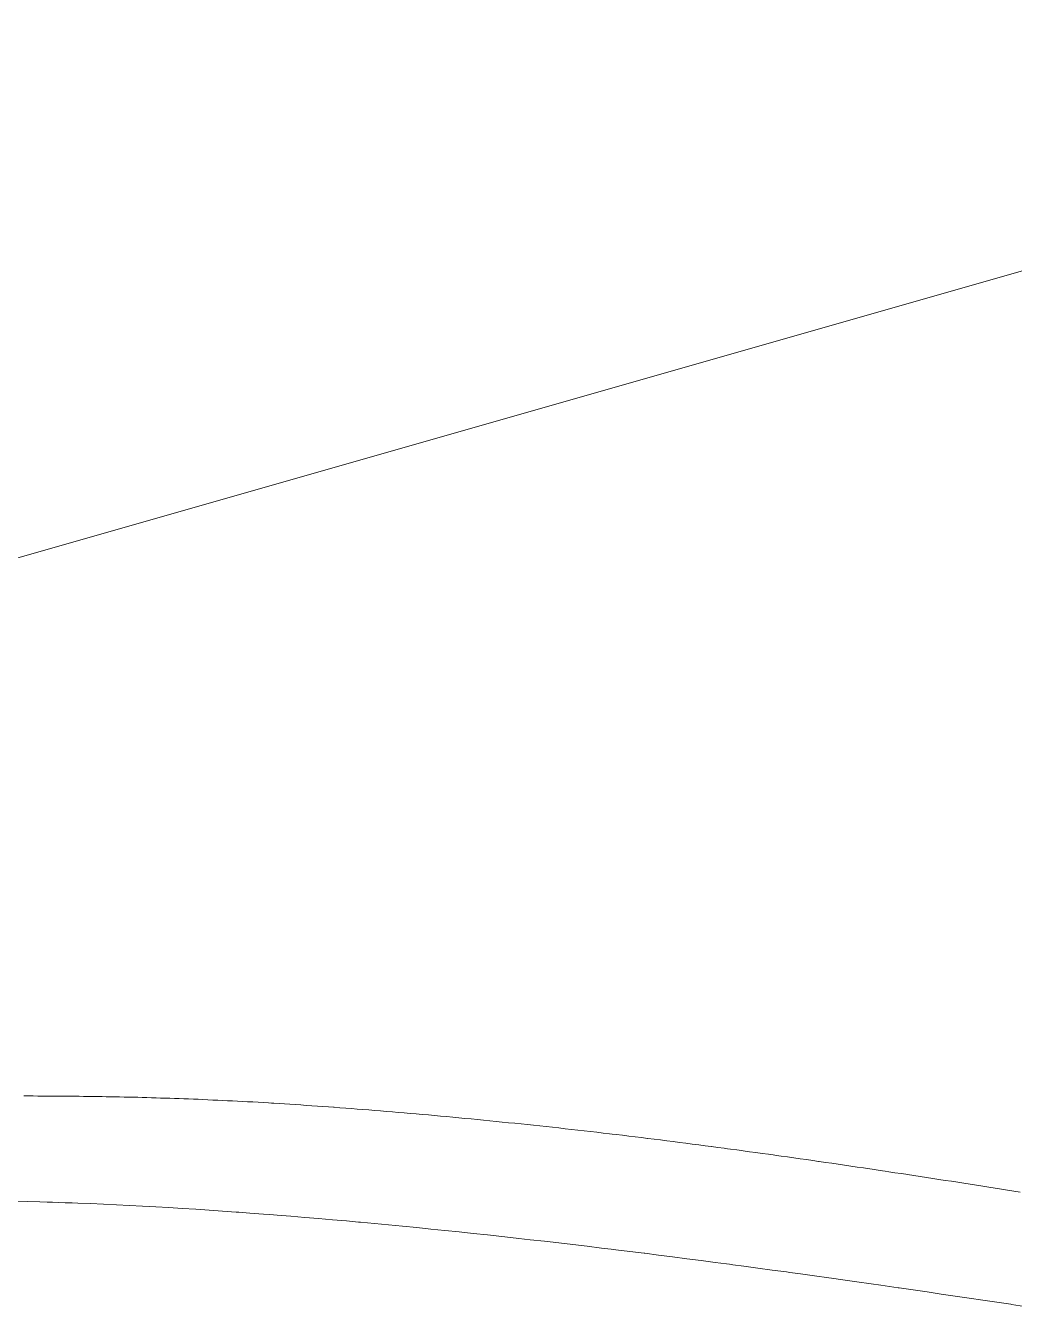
# Model space of a CAD drawing. Header units: inches. Extents: x -9418 to 110693, y 8585 to 209374.
# Drawn here: x -5536 to -4245, y 15220 to 16890 of the extents above; entities that cross this region are included whole.
import ezdxf

# ---------------------------------------------------------------- set-up
doc = ezdxf.new("R2010")
doc.units = ezdxf.units.IN
doc.header["$MEASUREMENT"] = 0
doc.layers.add('0-1', color=7, linetype='Continuous', lineweight=5)
doc.layers.add('C-TOPO', color=7, linetype='Continuous', lineweight=9)

# ---------------------------------------------------------------- blocks, each defined once
blk = doc.blocks.new('1750 Ox - Topography_rvt-1-SITE PLAN - TOPO WITH IMAGERY')
at = {"layer": 'C-TOPO'}
for p, q in [((-3115.1, 16890.3), (-8355.6, 15393.4)), ((-5538.3, 15494.1), (-5532.2, 15494.1)), ((-5532.2, 15494.1), (-5538.3, 15494.1)), ((-5532.2, 15494.1), (-5526.1, 15494.1)), ((-5526.1, 15494.1), (-5532.2, 15494.1)), ((-5526.1, 15494.1), (-5520, 15494)), ((-5520, 15494), (-5526.1, 15494.1)), ((-5520, 15494), (-5513.9, 15494)), ((-5513.9, 15494), (-5520, 15494)), ((-5513.9, 15494), (-5507.9, 15494)), ((-5507.9, 15494), (-5513.9, 15494)), ((-5507.9, 15494), (-5501.9, 15493.9)), ((-5501.9, 15493.9), (-5507.9, 15494)), ((-5501.9, 15493.9), (-5495.9, 15493.9)), ((-5495.9, 15493.9), (-5501.9, 15493.9)), ((-5495.9, 15493.9), (-5490.9, 15493.9)), ((-5490.9, 15493.9), (-5495.9, 15493.9)), ((-5490.9, 15493.9), (-5490, 15493.8)), ((-5490, 15493.8), (-5490.9, 15493.9)), ((-5490, 15493.8), (-5484, 15493.8)), ((-5484, 15493.8), (-5490, 15493.8)), ((-5484, 15493.8), (-5478.1, 15493.7)), ((-5478.1, 15493.7), (-5484, 15493.8)), ((-5478.1, 15493.7), (-5472.1, 15493.7)), ((-5472.1, 15493.7), (-5478.1, 15493.7)), ((-5472.1, 15493.7), (-5466.2, 15493.6)), ((-5466.2, 15493.6), (-5472.1, 15493.7)), ((-5466.2, 15493.6), (-5460.3, 15493.5)), ((-5460.3, 15493.5), (-5466.2, 15493.6)), ((-5460.3, 15493.5), (-5454.4, 15493.5)), ((-5454.4, 15493.5), (-5460.3, 15493.5)), ((-5454.4, 15493.5), (-5448.5, 15493.4)), ((-5448.5, 15493.4), (-5454.4, 15493.5)), ((-5448.5, 15493.4), (-5442.7, 15493.3)), ((-5442.7, 15493.3), (-5448.5, 15493.4)), ((-5442.7, 15493.3), (-5436.8, 15493.2)), ((-5436.8, 15493.2), (-5442.7, 15493.3)), ((-5436.8, 15493.2), (-5435.8, 15493.2)), ((-5435.8, 15493.2), (-5436.8, 15493.2)), ((-5435.8, 15493.2), (-5430.9, 15493.1)), ((-5430.9, 15493.1), (-5435.8, 15493.2)), ((-5430.9, 15493.1), (-5425, 15493)), ((-5425, 15493), (-5430.9, 15493.1)), ((-5425, 15493), (-5419.1, 15492.9)), ((-5419.1, 15492.9), (-5425, 15493)), ((-5419.1, 15492.9), (-5413.2, 15492.8)), ((-5413.2, 15492.8), (-5419.1, 15492.9)), ((-5413.2, 15492.8), (-5407.3, 15492.7)), ((-5407.3, 15492.7), (-5413.2, 15492.8)), ((-5407.3, 15492.7), (-5401.4, 15492.5)), ((-5401.4, 15492.5), (-5407.3, 15492.7)), ((-5401.4, 15492.5), (-5395.5, 15492.4)), ((-5395.5, 15492.4), (-5401.4, 15492.5)), ((-5395.5, 15492.4), (-5389.6, 15492.3)), ((-5389.6, 15492.3), (-5395.5, 15492.4)), ((-5389.6, 15492.3), (-5383.6, 15492.1)), ((-5383.6, 15492.1), (-5389.6, 15492.3)), ((-5383.6, 15492.1), (-5377.7, 15492)), ((-5377.7, 15492), (-5383.6, 15492.1)), ((-5377.7, 15492), (-5371.7, 15491.8)), ((-5371.7, 15491.8), (-5377.7, 15492)), ((-5371.7, 15491.8), (-5365.7, 15491.6)), ((-5365.7, 15491.6), (-5371.7, 15491.8)), ((-5365.7, 15491.6), (-5359.7, 15491.4)), ((-5359.7, 15491.4), (-5365.7, 15491.6)), ((-5359.7, 15491.4), (-5353.7, 15491.2)), ((-5353.7, 15491.2), (-5359.7, 15491.4)), ((-5353.7, 15491.2), (-5347.6, 15491)), ((-5347.6, 15491), (-5353.7, 15491.2)), ((-5347.6, 15491), (-5341.5, 15490.8)), ((-5341.5, 15490.8), (-5347.6, 15491)), ((-5341.5, 15490.8), (-5335.4, 15490.6)), ((-5335.4, 15490.6), (-5341.5, 15490.8)), ((-5335.4, 15490.6), (-5329.3, 15490.4)), ((-5329.3, 15490.4), (-5335.4, 15490.6)), ((-5329.3, 15490.4), (-5323.1, 15490.2)), ((-5323.1, 15490.2), (-5329.3, 15490.4)), ((-5323.1, 15490.2), (-5316.9, 15489.9)), ((-5316.9, 15489.9), (-5323.1, 15490.2)), ((-5316.9, 15489.9), (-5310.7, 15489.7)), ((-5310.7, 15489.7), (-5316.9, 15489.9)), ((-5310.7, 15489.7), (-5304.4, 15489.4)), ((-5304.4, 15489.4), (-5310.7, 15489.7)), ((-5304.4, 15489.4), (-5298.1, 15489.1)), ((-5298.1, 15489.1), (-5304.4, 15489.4)), ((-5298.1, 15489.1), (-5291.7, 15488.8)), ((-5291.7, 15488.8), (-5298.1, 15489.1)), ((-5291.7, 15488.8), (-5285.3, 15488.5)), ((-5285.3, 15488.5), (-5291.7, 15488.8)), ((-5285.3, 15488.5), (-5284.9, 15488.5)), ((-5284.9, 15488.5), (-5285.3, 15488.5)), ((-5284.9, 15488.5), (-5278.9, 15488.2)), ((-5278.9, 15488.2), (-5284.9, 15488.5)), ((-5278.9, 15488.2), (-5272.4, 15487.9)), ((-5272.4, 15487.9), (-5278.9, 15488.2)), ((-5272.4, 15487.9), (-5265.9, 15487.6)), ((-5265.9, 15487.6), (-5272.4, 15487.9)), ((-5265.9, 15487.6), (-5259.4, 15487.3)), ((-5259.4, 15487.3), (-5265.9, 15487.6)), ((-5259.4, 15487.3), (-5252.7, 15486.9)), ((-5252.7, 15486.9), (-5259.4, 15487.3)), ((-5252.7, 15486.9), (-5246.1, 15486.6)), ((-5246.1, 15486.6), (-5252.7, 15486.9)), ((-5246.1, 15486.6), (-5239.4, 15486.2)), ((-5239.4, 15486.2), (-5246.1, 15486.6)), ((-5239.4, 15486.2), (-5232.6, 15485.8)), ((-5232.6, 15485.8), (-5239.4, 15486.2)), ((-5232.6, 15485.8), (-5225.8, 15485.4)), ((-5225.8, 15485.4), (-5232.6, 15485.8)), ((-5225.8, 15485.4), (-5218.9, 15485)), ((-5218.9, 15485), (-5225.8, 15485.4)), ((-5218.9, 15485), (-5215.1, 15484.8)), ((-5215.1, 15484.8), (-5218.9, 15485)), ((-5215.1, 15484.8), (-5212, 15484.6)), ((-5212, 15484.6), (-5215.1, 15484.8)), ((-5212, 15484.6), (-5205, 15484.2)), ((-5205, 15484.2), (-5212, 15484.6)), ((-5205, 15484.2), (-5198, 15483.7)), ((-5198, 15483.7), (-5205, 15484.2)), ((-5198, 15483.7), (-5191, 15483.3)), ((-5191, 15483.3), (-5198, 15483.7)), ((-5191, 15483.3), (-5183.9, 15482.8)), ((-5183.9, 15482.8), (-5191, 15483.3)), ((-5183.9, 15482.8), (-5176.7, 15482.3)), ((-5176.7, 15482.3), (-5183.9, 15482.8)), ((-5176.7, 15482.3), (-5169.6, 15481.8)), ((-5169.6, 15481.8), (-5176.7, 15482.3)), ((-5169.6, 15481.8), (-5162.3, 15481.4)), ((-5162.3, 15481.4), (-5169.6, 15481.8)), ((-5162.3, 15481.4), (-5155.1, 15480.8)), ((-5155.1, 15480.8), (-5162.3, 15481.4)), ((-5155.1, 15480.8), (-5147.8, 15480.3)), ((-5147.8, 15480.3), (-5155.1, 15480.8)), ((-5147.8, 15480.3), (-5140.4, 15479.8)), ((-5140.4, 15479.8), (-5147.8, 15480.3)), ((-5140.4, 15479.8), (-5134.3, 15479.4)), ((-5134.3, 15479.4), (-5140.4, 15479.8)), ((-5134.3, 15479.4), (-5133, 15479.3)), ((-5133, 15479.3), (-5134.3, 15479.4)), ((-5133, 15479.3), (-5125.6, 15478.7)), ((-5125.6, 15478.7), (-5133, 15479.3)), ((-5125.6, 15478.7), (-5118.2, 15478.2)), ((-5118.2, 15478.2), (-5125.6, 15478.7)), ((-5118.2, 15478.2), (-5110.7, 15477.6)), ((-5110.7, 15477.6), (-5118.2, 15478.2)), ((-5110.7, 15477.6), (-5103.1, 15477)), ((-5103.1, 15477), (-5110.7, 15477.6)), ((-5103.1, 15477), (-5095.6, 15476.4)), ((-5095.6, 15476.4), (-5103.1, 15477)), ((-5095.6, 15476.4), (-5088, 15475.8)), ((-5088, 15475.8), (-5095.6, 15476.4)), ((-5088, 15475.8), (-5080.3, 15475.2)), ((-5080.3, 15475.2), (-5088, 15475.8)), ((-5080.3, 15475.2), (-5072.7, 15474.6)), ((-5072.7, 15474.6), (-5080.3, 15475.2)), ((-5072.7, 15474.6), (-5065, 15474)), ((-5065, 15474), (-5072.7, 15474.6)), ((-5065, 15474), (-5057.3, 15473.3)), ((-5057.3, 15473.3), (-5065, 15474)), ((-5057.3, 15473.3), (-5049.5, 15472.7)), ((-5049.5, 15472.7), (-5057.3, 15473.3)), ((-5049.5, 15472.7), (-5041.7, 15472)), ((-5041.7, 15472), (-5049.5, 15472.7)), ((-5041.7, 15472), (-5033.9, 15471.3)), ((-5033.9, 15471.3), (-5041.7, 15472)), ((-5033.9, 15471.3), (-5026.1, 15470.6)), ((-5026.1, 15470.6), (-5033.9, 15471.3)), ((-5026.1, 15470.6), (-5018.2, 15470)), ((-5018.2, 15470), (-5026.1, 15470.6)), ((-5018.2, 15470), (-5010.3, 15469.3)), ((-5010.3, 15469.3), (-5018.2, 15470)), ((-5010.3, 15469.3), (-5002.4, 15468.5)), ((-5002.4, 15468.5), (-5010.3, 15469.3)), ((-5002.4, 15468.5), (-4994.4, 15467.8)), ((-4994.4, 15467.8), (-5002.4, 15468.5)), ((-4994.4, 15467.8), (-4986.5, 15467.1)), ((-4986.5, 15467.1), (-4994.4, 15467.8)), ((-4986.5, 15467.1), (-4978.5, 15466.3)), ((-4978.5, 15466.3), (-4986.5, 15467.1)), ((-4978.5, 15466.3), (-4970.5, 15465.6)), ((-4970.5, 15465.6), (-4978.5, 15466.3)), ((-4970.5, 15465.6), (-4962.5, 15464.8)), ((-4962.5, 15464.8), (-4970.5, 15465.6)), ((-4962.5, 15464.8), (-4954.4, 15464.1)), ((-4954.4, 15464.1), (-4962.5, 15464.8)), ((-4954.4, 15464.1), (-4946.3, 15463.3)), ((-4946.3, 15463.3), (-4954.4, 15464.1)), ((-4946.3, 15463.3), (-4938.2, 15462.5)), ((-4938.2, 15462.5), (-4946.3, 15463.3)), ((-4938.2, 15462.5), (-4930.1, 15461.7)), ((-4930.1, 15461.7), (-4938.2, 15462.5)), ((-4930.1, 15461.7), (-4922, 15460.9)), ((-4922, 15460.9), (-4930.1, 15461.7)), ((-4922, 15460.9), (-4913.9, 15460.1)), ((-4913.9, 15460.1), (-4922, 15460.9)), ((-4913.9, 15460.1), (-4905.7, 15459.2)), ((-4905.7, 15459.2), (-4913.9, 15460.1)), ((-4905.7, 15459.2), (-4897.5, 15458.4)), ((-4897.5, 15458.4), (-4905.7, 15459.2)), ((-4897.5, 15458.4), (-4889.3, 15457.6)), ((-4889.3, 15457.6), (-4897.5, 15458.4)), ((-4889.3, 15457.6), (-4881.1, 15456.7)), ((-4881.1, 15456.7), (-4889.3, 15457.6)), ((-4881.1, 15456.7), (-4872.9, 15455.8)), ((-4872.9, 15455.8), (-4881.1, 15456.7)), ((-4872.9, 15455.8), (-4864.7, 15455)), ((-4864.7, 15455), (-4872.9, 15455.8)), ((-4864.7, 15455), (-4856.5, 15454.1)), ((-4856.5, 15454.1), (-4864.7, 15455)), ((-4856.5, 15454.1), (-4848.2, 15453.2)), ((-4848.2, 15453.2), (-4856.5, 15454.1)), ((-4848.2, 15453.2), (-4840, 15452.3)), ((-4840, 15452.3), (-4848.2, 15453.2)), ((-4840, 15452.3), (-4831.7, 15451.4)), ((-4831.7, 15451.4), (-4840, 15452.3)), ((-4831.7, 15451.4), (-4823.4, 15450.5)), ((-4823.4, 15450.5), (-4831.7, 15451.4)), ((-4823.4, 15450.5), (-4815.2, 15449.5)), ((-4815.2, 15449.5), (-4823.4, 15450.5)), ((-4815.2, 15449.5), (-4806.9, 15448.6)), ((-4806.9, 15448.6), (-4815.2, 15449.5)), ((-4806.9, 15448.6), (-4798.6, 15447.6)), ((-4798.6, 15447.6), (-4806.9, 15448.6)), ((-4798.6, 15447.6), (-4790.3, 15446.7)), ((-4790.3, 15446.7), (-4798.6, 15447.6)), ((-4790.3, 15446.7), (-4782, 15445.7)), ((-4782, 15445.7), (-4790.3, 15446.7)), ((-4782, 15445.7), (-4773.7, 15444.8)), ((-4773.7, 15444.8), (-4782, 15445.7)), ((-4773.7, 15444.8), (-4770.2, 15444.4)), ((-4770.2, 15444.4), (-4773.7, 15444.8)), ((-4770.2, 15444.4), (-4765.4, 15443.8)), ((-4765.4, 15443.8), (-4770.2, 15444.4)), ((-4765.4, 15443.8), (-4757.1, 15442.8)), ((-4757.1, 15442.8), (-4765.4, 15443.8)), ((-4757.1, 15442.8), (-4748.8, 15441.8)), ((-4748.8, 15441.8), (-4757.1, 15442.8)), ((-4748.8, 15441.8), (-4740.5, 15440.8)), ((-4740.5, 15440.8), (-4748.8, 15441.8)), ((-4740.5, 15440.8), (-4732.2, 15439.8)), ((-4732.2, 15439.8), (-4740.5, 15440.8)), ((-4732.2, 15439.8), (-4724.5, 15438.8)), ((-4724.5, 15438.8), (-4732.2, 15439.8)), ((-4724.5, 15438.8), (-4723.9, 15438.8)), ((-4723.9, 15438.8), (-4724.5, 15438.8)), ((-4723.9, 15438.8), (-4715.6, 15437.7)), ((-4715.6, 15437.7), (-4723.9, 15438.8)), ((-4715.6, 15437.7), (-4707.3, 15436.7)), ((-4707.3, 15436.7), (-4715.6, 15437.7)), ((-4707.3, 15436.7), (-4699, 15435.7)), ((-4699, 15435.7), (-4707.3, 15436.7)), ((-4699, 15435.7), (-4690.7, 15434.6)), ((-4690.7, 15434.6), (-4699, 15435.7)), ((-4690.7, 15434.6), (-4682.4, 15433.5)), ((-4682.4, 15433.5), (-4690.7, 15434.6)), ((-4682.4, 15433.5), (-4674.1, 15432.5)), ((-4674.1, 15432.5), (-4682.4, 15433.5)), ((-4674.1, 15432.5), (-4665.8, 15431.4)), ((-4665.8, 15431.4), (-4674.1, 15432.5)), ((-4665.8, 15431.4), (-4657.5, 15430.3)), ((-4657.5, 15430.3), (-4665.8, 15431.4)), ((-4657.5, 15430.3), (-4649.2, 15429.2)), ((-4649.2, 15429.2), (-4657.5, 15430.3)), ((-4649.2, 15429.2), (-4641, 15428.2)), ((-4641, 15428.2), (-4649.2, 15429.2)), ((-4641, 15428.2), (-4640.9, 15428.1)), ((-4640.9, 15428.1), (-4641, 15428.2)), ((-4640.9, 15428.1), (-4632.6, 15427)), ((-4632.6, 15427), (-4640.9, 15428.1)), ((-4632.6, 15427), (-4624.3, 15425.9)), ((-4624.3, 15425.9), (-4632.6, 15427)), ((-4624.3, 15425.9), (-4619.9, 15425.3)), ((-4619.9, 15425.3), (-4624.3, 15425.9)), ((-4619.9, 15425.3), (-4616, 15424.8)), ((-4616, 15424.8), (-4619.9, 15425.3)), ((-4616, 15424.8), (-4607.7, 15423.7)), ((-4607.7, 15423.7), (-4616, 15424.8)), ((-4607.7, 15423.7), (-4604.7, 15423.3)), ((-4604.7, 15423.3), (-4607.7, 15423.7)), ((-4604.7, 15423.3), (-4599.4, 15422.6)), ((-4599.4, 15422.6), (-4604.7, 15423.3)), ((-4599.4, 15422.6), (-4591.1, 15421.4)), ((-4591.1, 15421.4), (-4599.4, 15422.6)), ((-4591.1, 15421.4), (-4582.9, 15420.3)), ((-4582.9, 15420.3), (-4591.1, 15421.4)), ((-4582.9, 15420.3), (-4574.6, 15419.2)), ((-4574.6, 15419.2), (-4582.9, 15420.3)), ((-4574.6, 15419.2), (-4566.3, 15418)), ((-4566.3, 15418), (-4574.6, 15419.2)), ((-4566.3, 15418), (-4560.5, 15417.2)), ((-4560.5, 15417.2), (-4566.3, 15418)), ((-4560.5, 15417.2), (-4558, 15416.9)), ((-4558, 15416.9), (-4560.5, 15417.2)), ((-4558, 15416.9), (-4556, 15416.6)), ((-4556, 15416.6), (-4558, 15416.9)), ((-4556, 15416.6), (-4549.7, 15415.7)), ((-4549.7, 15415.7), (-4556, 15416.6)), ((-4549.7, 15415.7), (-4541.5, 15414.5)), ((-4541.5, 15414.5), (-4549.7, 15415.7)), ((-4541.5, 15414.5), (-4533.2, 15413.4)), ((-4533.2, 15413.4), (-4541.5, 15414.5)), ((-4533.2, 15413.4), (-4524.9, 15412.2)), ((-4524.9, 15412.2), (-4533.2, 15413.4)), ((-4524.9, 15412.2), (-4516.7, 15411)), ((-4516.7, 15411), (-4524.9, 15412.2)), ((-4516.7, 15411), (-4508.4, 15409.8)), ((-4508.4, 15409.8), (-4516.7, 15411)), ((-4508.4, 15409.8), (-4501.3, 15408.8)), ((-4501.3, 15408.8), (-4508.4, 15409.8)), ((-4501.3, 15408.8), (-4500.2, 15408.6)), ((-4500.2, 15408.6), (-4501.3, 15408.8)), ((-4500.2, 15408.6), (-4491.9, 15407.4)), ((-4491.9, 15407.4), (-4500.2, 15408.6)), ((-4491.9, 15407.4), (-4483.6, 15406.2)), ((-4483.6, 15406.2), (-4491.9, 15407.4)), ((-4483.6, 15406.2), (-4475.4, 15405)), ((-4475.4, 15405), (-4483.6, 15406.2)), ((-4475.4, 15405), (-4467.2, 15403.8)), ((-4467.2, 15403.8), (-4475.4, 15405)), ((-4467.2, 15403.8), (-4458.9, 15402.6)), ((-4458.9, 15402.6), (-4467.2, 15403.8)), ((-4458.9, 15402.6), (-4450.7, 15401.4)), ((-4450.7, 15401.4), (-4458.9, 15402.6)), ((-4450.7, 15401.4), (-4442.4, 15400.2)), ((-4442.4, 15400.2), (-4450.7, 15401.4)), ((-4442.4, 15400.2), (-4434.2, 15398.9)), ((-4434.2, 15398.9), (-4442.4, 15400.2)), ((-4434.2, 15398.9), (-4428, 15398)), ((-4428, 15398), (-4434.2, 15398.9)), ((-4428, 15398), (-4426, 15397.7)), ((-4426, 15397.7), (-4428, 15398)), ((-4426, 15397.7), (-4417.8, 15396.5)), ((-4417.8, 15396.5), (-4426, 15397.7)), ((-4417.8, 15396.5), (-4414, 15395.9)), ((-4414, 15395.9), (-4417.8, 15396.5)), ((-4414, 15395.9), (-4409.5, 15395.2)), ((-4409.5, 15395.2), (-4414, 15395.9)), ((-4409.5, 15395.2), (-4401.3, 15394)), ((-4401.3, 15394), (-4409.5, 15395.2)), ((-4401.3, 15394), (-4393.1, 15392.8)), ((-4393.1, 15392.8), (-4401.3, 15394)), ((-4393.1, 15392.8), (-4387.2, 15391.9)), ((-4387.2, 15391.9), (-4393.1, 15392.8)), ((-4387.2, 15391.9), (-4384.9, 15391.5)), ((-4384.9, 15391.5), (-4387.2, 15391.9)), ((-4384.9, 15391.5), (-4376.7, 15390.3)), ((-4376.7, 15390.3), (-4384.9, 15391.5)), ((-4376.7, 15390.3), (-4368.5, 15389)), ((-4368.5, 15389), (-4376.7, 15390.3)), ((-4368.5, 15389), (-4360.3, 15387.8)), ((-4360.3, 15387.8), (-4368.5, 15389)), ((-4360.3, 15387.8), (-4352.1, 15386.5)), ((-4352.1, 15386.5), (-4360.3, 15387.8)), ((-4352.1, 15386.5), (-4343.9, 15385.3)), ((-4343.9, 15385.3), (-4352.1, 15386.5)), ((-4343.9, 15385.3), (-4335.8, 15384)), ((-4335.8, 15384), (-4343.9, 15385.3)), ((-4335.8, 15384), (-4327.6, 15382.8)), ((-4327.6, 15382.8), (-4335.8, 15384)), ((-4327.6, 15382.8), (-4319.4, 15381.5)), ((-4319.4, 15381.5), (-4327.6, 15382.8)), ((-4319.4, 15381.5), (-4311.3, 15380.2)), ((-4311.3, 15380.2), (-4319.4, 15381.5)), ((-4311.3, 15380.2), (-4303.1, 15379)), ((-4303.1, 15379), (-4311.3, 15380.2)), ((-4303.1, 15379), (-4295, 15377.7)), ((-4295, 15377.7), (-4303.1, 15379)), ((-4295, 15377.7), (-4286.8, 15376.4)), ((-4286.8, 15376.4), (-4295, 15377.7)), ((-4286.8, 15376.4), (-4278.7, 15375.2)), ((-4278.7, 15375.2), (-4286.8, 15376.4)), ((-4278.7, 15375.2), (-4270.5, 15373.9)), ((-4270.5, 15373.9), (-4278.7, 15375.2)), ((-4270.5, 15373.9), (-4262.4, 15372.6)), ((-4262.4, 15372.6), (-4270.5, 15373.9)), ((-4262.4, 15372.6), (-4254.3, 15371.3)), ((-4254.3, 15371.3), (-4262.4, 15372.6)), ((-4254.3, 15371.3), (-4246.2, 15370.1)), ((-4246.2, 15370.1), (-4254.3, 15371.3)), ((-5533.5, 15356.3), (-5549.7, 15356.7)), ((-5549.7, 15356.7), (-5533.5, 15356.3)), ((-5517.2, 15355.9), (-5533.5, 15356.3)), ((-5533.5, 15356.3), (-5517.2, 15355.9)), ((-5507.8, 15355.6), (-5517.2, 15355.9)), ((-5517.2, 15355.9), (-5507.8, 15355.6)), ((-5500.8, 15355.4), (-5507.8, 15355.6)), ((-5507.8, 15355.6), (-5500.8, 15355.4)), ((-5484.3, 15354.8), (-5500.8, 15355.4)), ((-5500.8, 15355.4), (-5484.3, 15354.8)), ((-5475.1, 15354.5), (-5484.3, 15354.8)), ((-5484.3, 15354.8), (-5475.1, 15354.5)), ((-5467.7, 15354.2), (-5475.1, 15354.5)), ((-5475.1, 15354.5), (-5467.7, 15354.2)), ((-5451, 15353.6), (-5467.7, 15354.2)), ((-5467.7, 15354.2), (-5451, 15353.6)), ((-5434.2, 15352.8), (-5451, 15353.6)), ((-5451, 15353.6), (-5434.2, 15352.8)), ((-4246.2, 15370.1), (-4238.1, 15368.8)), ((-4238.1, 15368.8), (-4246.2, 15370.1)), ((-5417.3, 15352.1), (-5434.2, 15352.8)), ((-5434.2, 15352.8), (-5417.3, 15352.1)), ((-5400.3, 15351.2), (-5417.3, 15352.1)), ((-5417.3, 15352.1), (-5400.3, 15351.2)), ((-5383.2, 15350.3), (-5400.3, 15351.2)), ((-5400.3, 15351.2), (-5383.2, 15350.3)), ((-5366, 15349.4), (-5383.2, 15350.3)), ((-5383.2, 15350.3), (-5366, 15349.4)), ((-5348.8, 15348.4), (-5366, 15349.4)), ((-5366, 15349.4), (-5348.8, 15348.4)), ((-5331.4, 15347.4), (-5348.8, 15348.4)), ((-5348.8, 15348.4), (-5331.4, 15347.4)), ((-5313.9, 15346.3), (-5331.4, 15347.4)), ((-5331.4, 15347.4), (-5313.9, 15346.3)), ((-5296.4, 15345.1), (-5313.9, 15346.3)), ((-5313.9, 15346.3), (-5296.4, 15345.1)), ((-5278.8, 15343.9), (-5296.4, 15345.1)), ((-5296.4, 15345.1), (-5278.8, 15343.9)), ((-5261.1, 15342.7), (-5278.8, 15343.9)), ((-5278.8, 15343.9), (-5261.1, 15342.7)), ((-5257.7, 15342.4), (-5261.1, 15342.7)), ((-5261.1, 15342.7), (-5257.7, 15342.4)), ((-5243.3, 15341.4), (-5257.7, 15342.4)), ((-5257.7, 15342.4), (-5243.3, 15341.4)), ((-5225.5, 15340), (-5243.3, 15341.4)), ((-5243.3, 15341.4), (-5225.5, 15340)), ((-5217.1, 15339.4), (-5225.5, 15340)), ((-5225.5, 15340), (-5217.1, 15339.4)), ((-5207.5, 15338.6), (-5217.1, 15339.4)), ((-5217.1, 15339.4), (-5207.5, 15338.6)), ((-5189.6, 15337.2), (-5207.5, 15338.6)), ((-5207.5, 15338.6), (-5189.6, 15337.2)), ((-5171.5, 15335.7), (-5189.6, 15337.2)), ((-5189.6, 15337.2), (-5171.5, 15335.7)), ((-5153.5, 15334.2), (-5171.5, 15335.7)), ((-5171.5, 15335.7), (-5153.5, 15334.2)), ((-5135.3, 15332.6), (-5153.5, 15334.2)), ((-5153.5, 15334.2), (-5135.3, 15332.6)), ((-5117.1, 15331), (-5135.3, 15332.6)), ((-5135.3, 15332.6), (-5117.1, 15331)), ((-5101.5, 15329.6), (-5117.1, 15331)), ((-5117.1, 15331), (-5101.5, 15329.6)), ((-5098.9, 15329.4), (-5101.5, 15329.6)), ((-5101.5, 15329.6), (-5098.9, 15329.4)), ((-5080.6, 15327.7), (-5098.9, 15329.4)), ((-5098.9, 15329.4), (-5080.6, 15327.7)), ((-5062.3, 15326), (-5080.6, 15327.7)), ((-5080.6, 15327.7), (-5062.3, 15326)), ((-5043.9, 15324.2), (-5062.3, 15326)), ((-5062.3, 15326), (-5043.9, 15324.2)), ((-5025.5, 15322.4), (-5043.9, 15324.2)), ((-5043.9, 15324.2), (-5025.5, 15322.4)), ((-5007.1, 15320.5), (-5025.5, 15322.4)), ((-5025.5, 15322.4), (-5007.1, 15320.5)), ((-4988.6, 15318.6), (-5007.1, 15320.5)), ((-5007.1, 15320.5), (-4988.6, 15318.6)), ((-4970.1, 15316.7), (-4988.6, 15318.6)), ((-4988.6, 15318.6), (-4970.1, 15316.7)), ((-4951.6, 15314.8), (-4970.1, 15316.7)), ((-4970.1, 15316.7), (-4951.6, 15314.8)), ((-4933.1, 15312.8), (-4951.6, 15314.8)), ((-4951.6, 15314.8), (-4933.1, 15312.8)), ((-4914.5, 15310.8), (-4933.1, 15312.8)), ((-4933.1, 15312.8), (-4914.5, 15310.8)), ((-4895.9, 15308.7), (-4914.5, 15310.8)), ((-4914.5, 15310.8), (-4895.9, 15308.7)), ((-4892.4, 15308.3), (-4895.9, 15308.7)), ((-4895.9, 15308.7), (-4892.4, 15308.3)), ((-4877.4, 15306.6), (-4892.4, 15308.3)), ((-4892.4, 15308.3), (-4877.4, 15306.6)), ((-4858.8, 15304.5), (-4877.4, 15306.6)), ((-4877.4, 15306.6), (-4858.8, 15304.5)), ((-4840.2, 15302.4), (-4858.8, 15304.5)), ((-4858.8, 15304.5), (-4840.2, 15302.4)), ((-4821.6, 15300.2), (-4840.2, 15302.4)), ((-4840.2, 15302.4), (-4821.6, 15300.2)), ((-4803, 15298), (-4821.6, 15300.2)), ((-4821.6, 15300.2), (-4803, 15298)), ((-4784.4, 15295.7), (-4803, 15298)), ((-4803, 15298), (-4784.4, 15295.7)), ((-4771.6, 15294.2), (-4784.4, 15295.7)), ((-4784.4, 15295.7), (-4771.6, 15294.2)), ((-4765.8, 15293.5), (-4771.6, 15294.2)), ((-4771.6, 15294.2), (-4765.8, 15293.5)), ((-4747.2, 15291.2), (-4765.8, 15293.5)), ((-4765.8, 15293.5), (-4747.2, 15291.2)), ((-4728.6, 15288.9), (-4747.2, 15291.2)), ((-4747.2, 15291.2), (-4728.6, 15288.9)), ((-4727.8, 15288.8), (-4728.6, 15288.9)), ((-4728.6, 15288.9), (-4727.8, 15288.8)), ((-4710.1, 15286.5), (-4727.8, 15288.8)), ((-4727.8, 15288.8), (-4710.1, 15286.5)), ((-4691.5, 15284.2), (-4710.1, 15286.5)), ((-4710.1, 15286.5), (-4691.5, 15284.2)), ((-4672.9, 15281.8), (-4691.5, 15284.2)), ((-4691.5, 15284.2), (-4672.9, 15281.8)), ((-4654.3, 15279.4), (-4672.9, 15281.8)), ((-4672.9, 15281.8), (-4654.3, 15279.4)), ((-4635.8, 15276.9), (-4654.3, 15279.4)), ((-4654.3, 15279.4), (-4635.8, 15276.9)), ((-4621.1, 15275), (-4635.8, 15276.9)), ((-4635.8, 15276.9), (-4621.1, 15275)), ((-4617.2, 15274.5), (-4621.1, 15275)), ((-4621.1, 15275), (-4617.2, 15274.5)), ((-4613, 15273.9), (-4617.2, 15274.5)), ((-4617.2, 15274.5), (-4613, 15273.9)), ((-4598.7, 15272), (-4613, 15273.9)), ((-4613, 15273.9), (-4598.7, 15272)), ((-4592.6, 15271.2), (-4598.7, 15272)), ((-4598.7, 15272), (-4592.6, 15271.2)), ((-4580.1, 15269.5), (-4592.6, 15271.2)), ((-4592.6, 15271.2), (-4580.1, 15269.5)), ((-4561.6, 15267), (-4580.1, 15269.5)), ((-4580.1, 15269.5), (-4561.6, 15267)), ((-4543.1, 15264.5), (-4561.6, 15267)), ((-4561.6, 15267), (-4543.1, 15264.5)), ((-4538.5, 15263.8), (-4543.1, 15264.5)), ((-4543.1, 15264.5), (-4538.5, 15263.8)), ((-4524.6, 15261.9), (-4538.5, 15263.8)), ((-4538.5, 15263.8), (-4524.6, 15261.9)), ((-4506.2, 15259.4), (-4524.6, 15261.9)), ((-4524.6, 15261.9), (-4506.2, 15259.4)), ((-4487.7, 15256.8), (-4506.2, 15259.4)), ((-4506.2, 15259.4), (-4487.7, 15256.8)), ((-4484.2, 15256.3), (-4487.7, 15256.8)), ((-4487.7, 15256.8), (-4484.2, 15256.3)), ((-4469.3, 15254.2), (-4484.2, 15256.3)), ((-4484.2, 15256.3), (-4469.3, 15254.2)), ((-4450.9, 15251.6), (-4469.3, 15254.2)), ((-4469.3, 15254.2), (-4450.9, 15251.6)), ((-4432.5, 15249), (-4450.9, 15251.6)), ((-4450.9, 15251.6), (-4432.5, 15249)), ((-4419.7, 15247.1), (-4432.5, 15249)), ((-4432.5, 15249), (-4419.7, 15247.1)), ((-4414.2, 15246.4), (-4419.7, 15247.1)), ((-4419.7, 15247.1), (-4414.2, 15246.4)), ((-4397.1, 15243.9), (-4414.2, 15246.4)), ((-4414.2, 15246.4), (-4397.1, 15243.9)), ((-4395.8, 15243.7), (-4397.1, 15243.9)), ((-4397.1, 15243.9), (-4395.8, 15243.7)), ((-4377.5, 15241.1), (-4395.8, 15243.7)), ((-4395.8, 15243.7), (-4377.5, 15241.1)), ((-4359.3, 15238.4), (-4377.5, 15241.1)), ((-4377.5, 15241.1), (-4359.3, 15238.4)), ((-4341, 15235.7), (-4359.3, 15238.4)), ((-4359.3, 15238.4), (-4341, 15235.7)), ((-4322.8, 15233.1), (-4341, 15235.7)), ((-4341, 15235.7), (-4322.8, 15233.1)), ((-4304.6, 15230.4), (-4322.8, 15233.1)), ((-4322.8, 15233.1), (-4304.6, 15230.4)), ((-4286.5, 15227.7), (-4304.6, 15230.4)), ((-4304.6, 15230.4), (-4286.5, 15227.7)), ((-4268.4, 15225), (-4286.5, 15227.7)), ((-4286.5, 15227.7), (-4268.4, 15225)), ((-4250.3, 15222.3), (-4268.4, 15225)), ((-4268.4, 15225), (-4250.3, 15222.3)), ((-4249.4, 15222.2), (-4250.3, 15222.3)), ((-4250.3, 15222.3), (-4249.4, 15222.2)), ((-4232.3, 15219.6), (-4249.4, 15222.2)), ((-4249.4, 15222.2), (-4232.3, 15219.6))]:
    blk.add_line(p, q, dxfattribs=at)

msp = doc.modelspace()

# ---------------------------------------------------------------- block references
at = {"layer": '0-1'}
msp.add_blockref('1750 Ox - Topography_rvt-1-SITE PLAN - TOPO WITH IMAGERY', (0, 0), dxfattribs=at)

doc.saveas('drawing.dxf')
